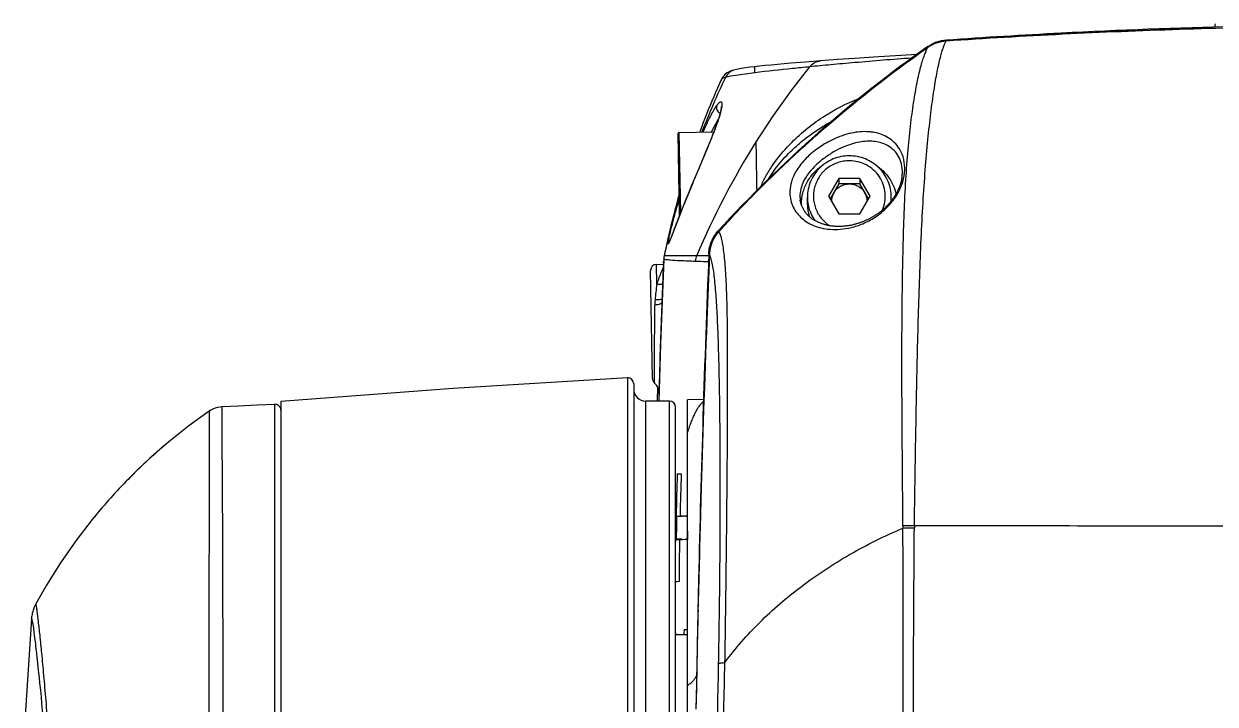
# Model space of a CAD drawing. Header units: millimetres. Extents: x 5828 to 6704, y 123 to 421.
# Drawn here: x 6335.08 to 6340.053, y 275.23 to 278.069 of the extents above; entities that cross this region are included whole.
import ezdxf

# ---------------------------------------------------------------- set-up
doc = ezdxf.new("R2010")
doc.units = ezdxf.units.MM
doc.layers.add('外形图', color=7, linetype='Continuous')

msp = doc.modelspace()

# ---------------------------------------------------------------- linework, layer by layer
at = {"layer": '外形图', "linetype": 'ByBlock'}
for p, q in [((6338.8559, 277.9729), (6338.854, 277.9716)), ((6338.854, 277.9716), (6338.8541, 277.9716)), ((6338.854, 277.9716), (6338.8541, 277.9716)), ((6338.9303, 277.9987), (6338.9304, 277.9986)), ((6338.4058, 277.9147), (6338.3426, 277.9098)), ((6338.4746, 277.9198), (6338.4058, 277.9147)), ((6338.5492, 277.925), (6338.4746, 277.9198)), ((6338.6263, 277.9302), (6338.5492, 277.925)), ((6338.7412, 277.9375), (6338.6263, 277.9302)), ((6338.807, 277.9414), (6338.7412, 277.9375)), ((6338.049, 277.8777), (6338.0492, 277.8777)), ((6338.0614, 277.8803), (6338.0491, 277.8777)), ((6338.2824, 277.9049), (6338.2262, 277.8999)), ((6338.3426, 277.9098), (6338.2824, 277.9049)), ((6337.9926, 277.8382), (6337.9925, 277.838)), ((6337.8163, 277.6163), (6337.9605, 277.6188)), ((6337.8221, 277.2824), (6337.8163, 277.6163)), ((6337.9758, 277.6603), (6337.973, 277.6525)), ((6337.8173, 277.2712), (6337.8114, 277.6112)), ((6337.9384, 277.5635), (6337.9259, 277.5331)), ((6337.95, 277.5921), (6337.9384, 277.5635)), ((6338.4827, 277.4239), (6338.4394, 277.35)), ((6338.4827, 277.4239), (6338.4827, 277.4013)), ((6338.5693, 277.4239), (6338.4827, 277.4239)), ((6338.5693, 277.4239), (6338.5693, 277.4013)), ((6338.6126, 277.35), (6338.5693, 277.4239)), ((6337.8706, 277.4012), (6337.8517, 277.3556)), ((6338.4827, 277.4013), (6338.446, 277.3388)), ((6338.5693, 277.4013), (6338.4827, 277.4013)), ((6338.606, 277.3388), (6338.5693, 277.4013)), ((6337.8107, 277.3396), (6337.8039, 277.3147)), ((6337.8158, 277.3576), (6337.8107, 277.3396)), ((6337.8398, 277.3263), (6337.8264, 277.2931)), ((6337.8517, 277.3556), (6337.8398, 277.3263)), ((6338.351, 277.3153), (6338.351, 277.3457)), ((6338.4394, 277.35), (6338.4827, 277.2762)), ((6338.5693, 277.2762), (6338.6126, 277.35)), ((6338.701, 277.3301), (6338.701, 277.3457)), ((6337.8264, 277.2931), (6337.7804, 277.1748)), ((6337.7916, 277.2681), (6337.7861, 277.2465)), ((6337.7975, 277.2909), (6337.7916, 277.2681)), ((6337.8039, 277.3147), (6337.7975, 277.2909)), ((6338.4827, 277.2762), (6338.5693, 277.2762)), ((6337.7811, 277.2264), (6337.7766, 277.2076)), ((6337.7861, 277.2465), (6337.7811, 277.2264)), ((6337.7674, 277.1681), (6337.7636, 277.151)), ((6337.7725, 277.1904), (6337.7674, 277.1681)), ((6337.7766, 277.2076), (6337.7725, 277.1904)), ((6337.7777, 277.168), (6337.7766, 277.1654)), ((6337.7789, 277.1712), (6337.7777, 277.168)), ((6337.7804, 277.1748), (6337.7789, 277.1712)), ((6337.7597, 277.1329), (6337.7527, 277.1)), ((6337.7636, 277.151), (6337.7597, 277.1329)), ((6337.7512, 277.0876), (6337.7373, 276.734)), ((6337.7508, 277.0783), (6337.7504, 277.0701)), ((6337.7504, 277.0701), (6337.7506, 277.0744)), ((6337.7506, 277.0744), (6337.7508, 277.0784)), ((6337.7511, 277.0866), (6337.7512, 277.0876)), ((6337.7512, 277.0889), (6337.7512, 277.0878)), ((6337.7512, 277.0876), (6337.7512, 277.0879)), ((6337.7512, 277.0878), (6337.7512, 277.0876)), ((6337.7042, 276.5887), (6337.6964, 277.0395)), ((6337.7205, 277.0649), (6337.7503, 277.066)), ((6337.7219, 276.9819), (6337.7205, 277.0649)), ((6337.7373, 276.734), (6337.731, 276.4943)), ((6337.7377, 276.7424), (6337.7342, 276.6139)), ((6337.5996, 276.5913), (6337.5996, 269.7204)), ((6337.626, 276.5663), (6337.626, 269.6549)), ((6337.7249, 276.5561), (6337.7238, 276.4943)), ((6336.1272, 276.481), (6336.1272, 264.5631)), ((6336.1535, 276.4926), (6336.1535, 261.0654)), ((6337.676, 270.2443), (6337.676, 276.4943)), ((6337.776, 276.4943), (6337.676, 276.4943)), ((6337.776, 270.2443), (6337.776, 276.4943)), ((6337.9175, 276.5016), (6337.851, 276.5004)), ((6337.851, 270.2382), (6337.851, 276.5004)), ((6337.801, 270.2693), (6337.801, 276.4693)), ((6335.6369, 276.2832), (6335.6341, 276.2808)), ((6335.6777, 276.3181), (6335.637, 276.2832)), ((6337.8077, 276.1909), (6337.8244, 276.1912)), ((6337.8077, 276.1909), (6337.8243, 276.1898)), ((6335.5095, 276.1618), (6335.5063, 276.1585)), ((6335.5064, 276.1585), (6335.5095, 276.1617)), ((6337.8009, 276.0158), (6337.803, 276.0158)), ((6337.801, 276.0139), (6337.8048, 276.0136)), ((6337.803, 276.0158), (6337.8191, 276.0147)), ((6337.8048, 276.0136), (6337.8286, 276.014)), ((6337.8191, 276.0147), (6337.8286, 276.014)), ((6337.8192, 276.0161), (6337.851, 276.0166)), ((6337.8192, 276.0161), (6337.8441, 276.0143)), ((6337.8286, 276.014), (6337.8286, 276.0154)), ((6337.8441, 276.0143), (6337.8509, 276.0144)), ((6337.801, 275.9177), (6337.8034, 275.918)), ((6337.801, 275.8986), (6337.8012, 275.9157)), ((6337.8012, 275.9157), (6337.801, 275.9157)), ((6337.8012, 275.9157), (6337.817, 275.9174)), ((6337.8269, 275.9184), (6337.8034, 275.918)), ((6337.817, 275.9174), (6337.8269, 275.9184)), ((6337.8171, 275.916), (6337.8422, 275.9187)), ((6337.8502, 275.9166), (6337.8171, 275.916)), ((6337.8268, 275.9171), (6337.8269, 275.9184)), ((6337.8502, 275.9188), (6337.8422, 275.9187)), ((6337.801, 275.7408), (6337.8151, 275.7423)), ((6337.8152, 275.741), (6337.801, 275.7407)), ((6337.8151, 275.7423), (6337.8152, 275.7423)), ((6337.8971, 275.7509), (6337.8939, 275.6131)), ((6335.1124, 275.5864), (6335.0804, 275.0924)), ((6337.801, 275.5277), (6337.801, 275.5193)), ((6337.8368, 275.5413), (6337.851, 275.5416)), ((6337.8368, 275.5413), (6337.851, 275.5403)), ((6337.851, 275.5193), (6337.801, 275.5193)), ((6337.8888, 275.3693), (6337.8858, 275.208))]:
    msp.add_line(p, q, dxfattribs=at)
for points in [[(6340.0657, 278.0518), (6339.9846, 278.0496), (6339.9036, 278.0471), (6339.8225, 278.0443), (6339.7414, 278.0413), (6339.6603, 278.0381), (6339.5792, 278.0346), (6339.498, 278.031), (6339.4168, 278.027), (6339.3356, 278.0229), (6339.2544, 278.0185), (6339.1733, 278.0139), (6339.0922, 278.0091), (6339.0112, 278.004), (6338.9303, 277.9987)], [(6338.854, 277.9716), (6338.8273, 277.9528), (6338.8008, 277.9337), (6338.7743, 277.9146), (6338.748, 277.8952), (6338.7218, 277.8757), (6338.6957, 277.8561), (6338.6698, 277.8363), (6338.6439, 277.8163), (6338.6183, 277.7962), (6338.5927, 277.7759), (6338.5673, 277.7555), (6338.542, 277.7349), (6338.5169, 277.7142), (6338.4918, 277.6934), (6338.467, 277.6724), (6338.4422, 277.6512), (6338.4177, 277.6299), (6338.3932, 277.6085), (6338.3689, 277.587), (6338.3448, 277.5653), (6338.3208, 277.5434), (6338.297, 277.5215), (6338.2733, 277.4994), (6338.2498, 277.4772), (6338.2264, 277.4548), (6338.2032, 277.4324), (6338.1802, 277.4098), (6338.1573, 277.3871), (6338.1346, 277.3643), (6338.1121, 277.3414), (6338.0897, 277.3183), (6338.0675, 277.2952), (6338.0455, 277.272), (6338.0237, 277.2486), (6338.002, 277.2252), (6337.9806, 277.2017)], [(6338.9303, 277.9987), (6338.9281, 277.9985), (6338.9259, 277.9983), (6338.9237, 277.9981), (6338.9214, 277.9978), (6338.9192, 277.9975), (6338.9169, 277.9972), (6338.9147, 277.9968), (6338.9125, 277.9964), (6338.9103, 277.996), (6338.9081, 277.9955), (6338.9059, 277.995), (6338.9037, 277.9944), (6338.9015, 277.9939), (6338.8993, 277.9933), (6338.8971, 277.9926), (6338.8949, 277.9919), (6338.8928, 277.9912), (6338.8906, 277.9905), (6338.8885, 277.9897), (6338.8863, 277.9889), (6338.8842, 277.9881), (6338.8821, 277.9872), (6338.88, 277.9863), (6338.8779, 277.9853), (6338.8758, 277.9844), (6338.8738, 277.9834), (6338.8717, 277.9823), (6338.8697, 277.9813), (6338.8677, 277.9802), (6338.8657, 277.979), (6338.8637, 277.9779), (6338.8617, 277.9767), (6338.8597, 277.9754), (6338.8578, 277.9742), (6338.8559, 277.9729)], [(6338.049, 277.8777), (6338.0433, 277.8763), (6338.0378, 277.8747), (6338.0323, 277.8729), (6338.0268, 277.8707), (6338.021, 277.8679), (6338.0148, 277.8641), (6338.0083, 277.8591), (6338.002, 277.8526), (6337.9964, 277.845), (6337.9926, 277.838)], [(6338.1315, 277.8903), (6338.1107, 277.8878), (6338.0921, 277.8853), (6338.0757, 277.8828), (6338.0614, 277.8803)], [(6338.2262, 277.8999), (6338.1998, 277.8974), (6338.1747, 277.8949), (6338.1508, 277.8924), (6338.1315, 277.8903)], [(6337.9925, 277.838), (6337.9845, 277.8202), (6337.9762, 277.8014), (6337.968, 277.7828), (6337.9601, 277.7643), (6337.9523, 277.7461), (6337.9448, 277.7279), (6337.9374, 277.71), (6337.9303, 277.6923), (6337.9233, 277.6747), (6337.9165, 277.6573), (6337.9099, 277.6401), (6337.9034, 277.6231), (6337.9014, 277.6177)], [(6337.9912, 277.7238), (6337.9912, 277.7235), (6337.9912, 277.723), (6337.9912, 277.7221), (6337.9912, 277.7209), (6337.9911, 277.7194), (6337.9909, 277.7175), (6337.9906, 277.7154), (6337.9902, 277.7128), (6337.9897, 277.7099), (6337.9891, 277.7065), (6337.9883, 277.7027), (6337.9873, 277.6984), (6337.986, 277.6935), (6337.9846, 277.6881), (6337.9828, 277.6821), (6337.9808, 277.6754), (6337.9785, 277.6682), (6337.9758, 277.6603)], [(6337.973, 277.6525), (6337.9693, 277.6423), (6337.965, 277.6307), (6337.9603, 277.6185), (6337.9553, 277.6056), (6337.95, 277.5921)], [(6337.9259, 277.5331), (6337.8987, 277.4683), (6337.8706, 277.4012)], [(6338.7454, 277.4277), (6338.7453, 277.4273), (6338.745, 277.4253), (6338.7447, 277.4233), (6338.7443, 277.4213), (6338.7439, 277.4193), (6338.7435, 277.4173), (6338.743, 277.4153), (6338.7426, 277.4134), (6338.7421, 277.4114), (6338.7416, 277.4095), (6338.7411, 277.4075), (6338.7405, 277.4056), (6338.74, 277.4037), (6338.7394, 277.4017), (6338.7388, 277.3998), (6338.7382, 277.3979), (6338.7375, 277.396), (6338.7369, 277.3942), (6338.7362, 277.3923), (6338.7355, 277.3904), (6338.7348, 277.3886), (6338.7341, 277.3868), (6338.7334, 277.3849), (6338.7326, 277.3831), (6338.7318, 277.3813), (6338.731, 277.3794), (6338.7302, 277.3776), (6338.7294, 277.3758), (6338.7285, 277.374), (6338.7276, 277.3722), (6338.7267, 277.3704), (6338.7258, 277.3686), (6338.7249, 277.3668), (6338.724, 277.3651), (6338.723, 277.3633), (6338.7221, 277.3616), (6338.7211, 277.3598), (6338.7201, 277.3581), (6338.7191, 277.3564), (6338.718, 277.3547), (6338.717, 277.3529), (6338.7159, 277.3512), (6338.7148, 277.3495), (6338.7137, 277.3478), (6338.7126, 277.3461), (6338.7114, 277.3444), (6338.7103, 277.3427), (6338.7091, 277.341), (6338.7079, 277.3393), (6338.7067, 277.3376), (6338.7055, 277.3359), (6338.7042, 277.3343), (6338.703, 277.3326), (6338.7017, 277.331), (6338.7004, 277.3293), (6338.6991, 277.3277), (6338.6977, 277.3261), (6338.6964, 277.3244), (6338.695, 277.3228), (6338.6936, 277.3211), (6338.6922, 277.3195), (6338.6907, 277.3179), (6338.6892, 277.3162), (6338.6878, 277.3146), (6338.6863, 277.313), (6338.6847, 277.3114), (6338.6832, 277.3098), (6338.6816, 277.3082), (6338.6801, 277.3067), (6338.6785, 277.3051), (6338.6769, 277.3035), (6338.6752, 277.3019), (6338.6735, 277.3004), (6338.6718, 277.2988), (6338.6701, 277.2972), (6338.6684, 277.2957), (6338.6666, 277.2941), (6338.6648, 277.2926), (6338.663, 277.291), (6338.6611, 277.2895), (6338.6593, 277.288), (6338.6574, 277.2864), (6338.6555, 277.2849), (6338.6536, 277.2834), (6338.6516, 277.2819), (6338.6496, 277.2805), (6338.6476, 277.279), (6338.6456, 277.2775), (6338.6435, 277.276), (6338.6414, 277.2746), (6338.6393, 277.2731), (6338.6371, 277.2717), (6338.635, 277.2703), (6338.6328, 277.2688), (6338.6305, 277.2674), (6338.6283, 277.266), (6338.626, 277.2646), (6338.6237, 277.2633), (6338.6213, 277.2619), (6338.6189, 277.2606), (6338.6165, 277.2592), (6338.6141, 277.2579), (6338.6117, 277.2566), (6338.6092, 277.2553), (6338.6067, 277.254), (6338.6041, 277.2528), (6338.6016, 277.2515), (6338.599, 277.2503), (6338.5963, 277.2491), (6338.5937, 277.2479), (6338.591, 277.2467), (6338.5882, 277.2455), (6338.5854, 277.2444), (6338.5827, 277.2433), (6338.5799, 277.2422), (6338.577, 277.2411), (6338.5742, 277.24), (6338.5713, 277.239), (6338.5684, 277.238), (6338.5654, 277.237), (6338.5624, 277.2361), (6338.5594, 277.2352), (6338.5564, 277.2343), (6338.5533, 277.2334), (6338.5502, 277.2326), (6338.5471, 277.2318), (6338.5439, 277.231), (6338.5408, 277.2302), (6338.5376, 277.2295), (6338.5344, 277.2289), (6338.5312, 277.2282), (6338.5279, 277.2276), (6338.5247, 277.2271), (6338.5214, 277.2265), (6338.518, 277.226), (6338.5147, 277.2256), (6338.5113, 277.2252), (6338.5079, 277.2248), (6338.5045, 277.2245), (6338.5011, 277.2242), (6338.4977, 277.2239), (6338.4943, 277.2238), (6338.4908, 277.2236), (6338.4874, 277.2235), (6338.484, 277.2234), (6338.4805, 277.2234), (6338.477, 277.2235), (6338.4735, 277.2236), (6338.47, 277.2237), (6338.4665, 277.2239), (6338.463, 277.2242), (6338.4595, 277.2245), (6338.456, 277.2248), (6338.4526, 277.2252), (6338.4491, 277.2257), (6338.4457, 277.2262), (6338.4422, 277.2268), (6338.4388, 277.2274), (6338.4354, 277.2281), (6338.4319, 277.2289), (6338.4285, 277.2297), (6338.4251, 277.2305), (6338.4218, 277.2315), (6338.4184, 277.2324), (6338.4151, 277.2335), (6338.4119, 277.2346), (6338.4086, 277.2357), (6338.4054, 277.2369), (6338.4022, 277.2382), (6338.3991, 277.2395), (6338.396, 277.2409), (6338.3929, 277.2424), (6338.3898, 277.2439), (6338.3868, 277.2454), (6338.3839, 277.2471), (6338.381, 277.2487), (6338.3782, 277.2505), (6338.3754, 277.2523), (6338.3726, 277.2541), (6338.3699, 277.256), (6338.3673, 277.2579), (6338.3647, 277.2599), (6338.3622, 277.262), (6338.3598, 277.2641), (6338.3574, 277.2663), (6338.355, 277.2685), (6338.3528, 277.2707), (6338.3506, 277.273), (6338.3485, 277.2753), (6338.3464, 277.2777), (6338.3444, 277.2801), (6338.3425, 277.2826), (6338.3407, 277.2851), (6338.3389, 277.2876), (6338.3372, 277.2902), (6338.3356, 277.2928), (6338.3341, 277.2954), (6338.3326, 277.298), (6338.3313, 277.3007)], [(6338.3313, 277.3007), (6338.33, 277.3034), (6338.3288, 277.3061), (6338.3276, 277.3088), (6338.3266, 277.3116), (6338.3256, 277.3143), (6338.3247, 277.3171), (6338.3239, 277.3199), (6338.3231, 277.3227), (6338.3225, 277.3254), (6338.3219, 277.3282), (6338.3214, 277.331), (6338.3211, 277.333)], [(6337.9806, 277.2017), (6337.9792, 277.2001), (6337.9777, 277.1984), (6337.9763, 277.1967), (6337.9749, 277.195), (6337.9735, 277.1932), (6337.9721, 277.1914), (6337.9708, 277.1896), (6337.9695, 277.1878), (6337.9682, 277.186), (6337.9669, 277.1841), (6337.9657, 277.1822), (6337.9645, 277.1803), (6337.9633, 277.1784), (6337.9622, 277.1764), (6337.9611, 277.1745), (6337.96, 277.1725), (6337.9589, 277.1705), (6337.9579, 277.1685), (6337.9569, 277.1664), (6337.9559, 277.1644), (6337.955, 277.1623), (6337.9541, 277.1602), (6337.9532, 277.1581), (6337.9524, 277.1559), (6337.9515, 277.1538), (6337.9507, 277.1516), (6337.95, 277.1495), (6337.9493, 277.1473), (6337.9486, 277.1451), (6337.9479, 277.1429), (6337.9473, 277.1406), (6337.9467, 277.1384), (6337.9461, 277.1361), (6337.9456, 277.1339), (6337.9451, 277.1316), (6337.9446, 277.1293), (6337.9442, 277.127), (6337.9438, 277.1246), (6337.9435, 277.1223), (6337.9431, 277.12), (6337.9428, 277.1176), (6337.9426, 277.1152), (6337.9424, 277.1129), (6337.9422, 277.1105), (6337.942, 277.1081), (6337.9419, 277.1058)], [(6337.7766, 277.1654), (6337.7757, 277.1632), (6337.7753, 277.1622), (6337.7749, 277.1614), (6337.7746, 277.1606), (6337.7743, 277.16), (6337.7741, 277.1594), (6337.7738, 277.1589), (6337.7737, 277.1586), (6337.7735, 277.1583), (6337.7734, 277.1581), (6337.7734, 277.1581)], [(6337.7527, 277.0999), (6337.7525, 277.0989), (6337.7522, 277.0974), (6337.752, 277.0961), (6337.7518, 277.095), (6337.7517, 277.094), (6337.7516, 277.0933), (6337.7516, 277.0927), (6337.7515, 277.0921), (6337.7514, 277.0916), (6337.7514, 277.0911), (6337.7514, 277.0906), (6337.7513, 277.09), (6337.7513, 277.0894), (6337.7512, 277.0889)], [(6337.9419, 277.1058), (6337.9363, 276.9696), (6337.931, 276.8335), (6337.9259, 276.6974), (6337.9211, 276.5614), (6337.9165, 276.4256), (6337.9121, 276.2899), (6337.908, 276.1543), (6337.9041, 276.0188), (6337.9005, 275.8835), (6337.8971, 275.7509)], [(6337.5996, 276.5913), (6336.8719, 276.5466), (6336.1535, 276.4926)], [(6335.9067, 276.4704), (6335.8993, 276.4698), (6335.8892, 276.4681), (6335.8793, 276.4653), (6335.8697, 276.4615), (6335.8606, 276.4568), (6335.8546, 276.453)], [(6336.1272, 276.481), (6336.0537, 276.4774), (6335.977, 276.4737), (6335.9067, 276.4704)], [(6336.1535, 276.4561), (6336.1532, 276.4597), (6336.1525, 276.4632), (6336.1512, 276.4665), (6336.1495, 276.4697), (6336.1473, 276.4726), (6336.1447, 276.4751), (6336.1418, 276.4772), (6336.1386, 276.4789), (6336.1352, 276.4801), (6336.1317, 276.4809), (6336.1281, 276.4811), (6336.1272, 276.481)], [(6335.8546, 276.4529), (6335.7685, 276.3907), (6335.686, 276.325)], [(6335.686, 276.325), (6335.6759, 276.3167), (6335.6543, 276.2983)], [(6335.6543, 276.2983), (6335.6309, 276.2779), (6335.6065, 276.2559), (6335.5817, 276.2329), (6335.5568, 276.209), (6335.5319, 276.1845), (6335.5095, 276.1618)], [(6335.3652, 275.9997), (6335.2974, 275.9117), (6335.2336, 275.8201), (6335.1748, 275.7262), (6335.1304, 275.6481)], [(6335.1304, 275.6482), (6335.1289, 275.6456), (6335.125, 275.6373), (6335.1218, 275.6296), (6335.1193, 275.6224), (6335.1173, 275.6157), (6335.1158, 275.6095), (6335.1146, 275.6038), (6335.1138, 275.5986), (6335.1131, 275.594), (6335.1127, 275.5898), (6335.1124, 275.5864)], [(6337.8939, 275.6131), (6337.891, 275.4781), (6337.8888, 275.3693)]]:
    msp.add_lwpolyline(points, dxfattribs=at)
for centre, radius, start, end in [((6340.101, 278.0558), 0.05, 164.2937, 178.1509), ((6341.9619, 273.5589), 5.4, 125.134, 137.5243), ((6338.0622, 277.8201), 0.0591, 103.0334, 154.7435), ((6340.8331, 275.8848), 3.1835, 140.9652, 147.8757), ((6341.1712, 276.3423), 3.5014, 154.5797, 158.6327), ((6337.8164, 277.6113), 0.005, 91, 181), ((6336.8061, 278.0753), 1.2415, 340.0823, 340.2063), ((6340.9872, 275.7904), 3.3642, 147.9107, 157.0461), ((6338.5782, 277.4658), 0.179, 358.1821, 1.3002), ((6341.1713, 276.3425), 3.5015, 163.4014, 167.4943), ((6338.52, 277.3153), 0.194, 179.888, 180.6397), ((6338.5215, 277.3458), 0.1705, 180.0345, 214.8279), ((6338.5209, 277.3153), 0.1699, 180.0043, 197.1735), ((6338.524, 277.3274), 0.073, 149.5856, 177.8523), ((6338.528, 277.3274), 0.073, 2.1477, 30.4144), ((6338.5312, 277.3457), 0.1698, 354.3839, 359.9981), ((6337.8223, 277.2713), 0.005, 181, 189.6345), ((6337.6303, 277.2199), 0.1562, 336.3538, 336.6082), ((6365.9475, 275.8078), 28.2253, 177.40082, 178.60634), ((6337.8263, 277.0844), 0.0751, 167.5047, 177.3914), ((6337.756, 277.0994), 0.00335, 157.5248, 169.2915), ((6415.9465, 273.8531), 78.0723, 177.611816, 178.700774), ((6416.931, 273.9443), 79.055, 177.705442, 178.690522), ((6337.7214, 277.04), 0.025, 92, 181), ((6343.4699, 276.3351), 5.7843, 173.57905, 174.21993), ((6337.9508, 276.8941), 0.2369, 174.3118, 179.7939), ((6337.601, 276.5663), 0.025, 0, 93.1691), ((6337.7292, 276.5892), 0.025, 181, 230.4178), ((6337.6814, 276.5314), 0.05, 358.5337, 50.4178), ((6337.676, 276.5443), 0.05, 180, 270), ((6337.776, 276.4693), 0.025, 0, 90), ((6337.0191, 274.7134), 2.0916, 131.464, 131.9983), ((6337.1992, 274.5188), 2.3568, 133.746, 134.121), ((6337.1675, 274.5519), 2.3109, 133.2621, 133.7465), ((6337.1312, 274.5905), 2.258, 132.8571, 133.2618), ((6337.095, 274.6295), 2.2047, 132.3833, 132.8576), ((6337.0572, 274.671), 2.1487, 131.9975, 132.3828), ((6337.2702, 274.4466), 2.4581, 134.961, 135.7499), ((6337.254, 274.4628), 2.4352, 134.6003, 134.9609), ((6337.2289, 274.4883), 2.3993, 134.1213, 134.6008), ((6352.4684, 275.7111), 14.6686, 178.12573, 178.80995), ((6351.6126, 275.6927), 13.7972, 177.92928, 178.65682), ((6337.1868, 274.5222), 2.3454, 135.762, 140.9533), ((6355.1423, 275.7179), 17.34, 179.02294, 179.33897), ((6338.7846, 274.449), 1.5255, 89.52, 91.3137), ((6340.218, 275.9884), 1.4684, 180.5571, 180.9249), ((6339.965, 275.9572), 1.1677, 179.1509, 179.595), ((6351.1695, 275.6286), 13.3224, 178.6132, 178.76145), ((6353.5816, 275.6534), 15.7666, 179.04577, 179.68198), ((6416.9278, 273.9443), 79.0518, 178.690527, 178.967129), ((6414.8161, 273.8826), 76.9414, 178.703677, 178.81732), ((6344.5136, 274.8093), 6.7168, 173.74378, 173.93235), ((6414.7017, 273.885), 76.827, 178.817375, 178.997284)]:
    msp.add_arc(centre, radius, start, end, dxfattribs=at)
for points, knots in [([(6338.9304, 277.9986), (6339.0924, 278.0094), (6339.4166, 278.0283), (6339.9033, 278.0483), (6340.3904, 278.0599), (6340.7151, 278.0621), (6340.8775, 278.0618)], [0, 0, 0, 0, 0.249993, 0.499992, 0.749995, 1, 1, 1, 1]), ([(6338.9312, 278.0025), (6339.0907, 278.0136), (6339.4926, 278.0379), (6340.1409, 278.0631), (6340.6298, 278.0693), (6340.876, 278.0693)], [0, 0, 0, 0, 0.246424, 0.620565, 1, 1, 1, 1]), ([(6337.9812, 277.2019), (6338.0463, 277.2738), (6338.1808, 277.414), (6338.4652, 277.679), (6338.6949, 277.8598), (6338.854, 277.9716)], [0, 0, 0, 0, 0.249665, 0.499599, 1, 1, 1, 1]), ([(6338.7496, 275.9742), (6338.7491, 276.0331), (6338.7483, 276.1504), (6338.7469, 276.3254), (6338.7457, 276.4982), (6338.7453, 276.6681), (6338.7459, 276.834), (6338.7475, 276.9948), (6338.7505, 277.149), (6338.7553, 277.2951), (6338.7622, 277.4309), (6338.7716, 277.5547), (6338.7833, 277.6643), (6338.7948, 277.746), (6338.8047, 277.8031), (6338.812, 277.8397), (6338.8194, 277.872), (6338.8267, 277.9001), (6338.834, 277.9239), (6338.8411, 277.9435), (6338.8476, 277.9591), (6338.852, 277.9679), (6338.8541, 277.9716)], [0, 0, 0, 0, 0.087983, 0.175254, 0.261467, 0.34622, 0.429041, 0.509356, 0.586463, 0.659529, 0.727611, 0.789715, 0.844881, 0.892313, 0.912961, 0.931528, 0.948014, 0.962443, 0.974842, 0.985233, 0.993621, 1, 1, 1, 1]), ([(6338.7974, 275.9745), (6338.7983, 276.0343), (6338.8002, 276.1535), (6338.8031, 276.3314), (6338.8062, 276.5072), (6338.8098, 276.6801), (6338.8141, 276.849), (6338.8193, 277.0128), (6338.8255, 277.1698), (6338.833, 277.3184), (6338.8423, 277.4564), (6338.8531, 277.5818), (6338.8652, 277.6924), (6338.8764, 277.7746), (6338.8856, 277.8318), (6338.8922, 277.8682), (6338.8988, 277.9002), (6338.9054, 277.9279), (6338.9119, 277.9515), (6338.9183, 277.9708), (6338.9243, 277.9861), (6338.9284, 277.9949), (6338.9304, 277.9986)], [0, 0, 0, 0, 0.088249, 0.175839, 0.262426, 0.3476, 0.430871, 0.511647, 0.589206, 0.662676, 0.731054, 0.793259, 0.848252, 0.895209, 0.91552, 0.9337, 0.949769, 0.963769, 0.975751, 0.985761, 0.993837, 1, 1, 1, 1]), ([(6338.8541, 277.9716), (6338.8653, 277.9794), (6338.8898, 277.9921), (6338.9168, 277.9977), (6338.9304, 277.9986)], [0, 0, 0, 0, 0.499735, 1, 1, 1, 1]), ([(6338.8543, 277.9751), (6338.8599, 277.9791), (6338.8717, 277.9863), (6338.897, 277.9973), (6338.9175, 278.0016), (6338.9312, 278.0025)], [0, 0, 0, 0, 0.249752, 0.499931, 1, 1, 1, 1]), ([(6338.7861, 277.9263), (6338.707, 277.9205), (6338.5946, 277.9113), (6338.4527, 277.8988), (6338.3898, 277.8931), (6338.3603, 277.8897)], [0, 0, 0, 0, 0.556804, 0.791492, 1, 1, 1, 1]), ([(6338.3603, 277.8897), (6338.366, 277.8968), (6338.3797, 277.9087), (6338.3972, 277.9141), (6338.4058, 277.9147)], [0, 0, 0, 0, 0.512066, 1, 1, 1, 1]), ([(6338.132, 277.8651), (6338.1051, 277.8618), (6338.0638, 277.8563), (6338.0227, 277.8491), (6338.0088, 277.8453)], [0, 0, 0, 0, 0.652765, 1, 1, 1, 1]), ([(6338.132, 277.8651), (6338.1317, 277.8695), (6338.1316, 277.8754), (6338.1317, 277.8823), (6338.1318, 277.8854), (6338.1316, 277.8877), (6338.1318, 277.8889), (6338.1311, 277.8902), (6338.1315, 277.8903)], [0, 0, 0, 0, 0.52985, 0.699075, 0.820475, 0.904385, 0.958999, 1, 1, 1, 1]), ([(6338.3603, 277.8897), (6338.3365, 277.8874), (6338.2604, 277.8799), (6338.1843, 277.8715), (6338.132, 277.8651)], [0, 0, 0, 0, 0.312172, 1, 1, 1, 1]), ([(6338.0088, 277.8453), (6338.0048, 277.8443), (6337.9992, 277.8429), (6337.9934, 277.8398), (6337.9926, 277.8382)], [0, 0, 0, 0, 0.691713, 1, 1, 1, 1]), ([(6337.9157, 277.618), (6337.9253, 277.64), (6337.9428, 277.6773), (6337.9628, 277.7136), (6337.9727, 277.7279)], [0, 0, 0, 0, 0.579448, 1, 1, 1, 1]), ([(6337.9727, 277.7279), (6337.9703, 277.7224), (6337.971, 277.7084), (6337.9809, 277.699), (6337.9867, 277.6964)], [0, 0, 0, 0, 0.483929, 1, 1, 1, 1]), ([(6337.9727, 277.7279), (6337.9754, 277.732), (6337.9793, 277.7373), (6337.985, 277.7424), (6337.988, 277.7442), (6337.9908, 277.7442), (6337.9927, 277.7422), (6337.9936, 277.7391), (6337.9942, 277.7325), (6337.9931, 277.7211), (6337.9896, 277.7037), (6337.9833, 277.681), (6337.9776, 277.6642), (6337.9743, 277.6549)], [0, 0, 0, 0, 0.126052, 0.166218, 0.19385, 0.213306, 0.232807, 0.259389, 0.295653, 0.399951, 0.549438, 0.748013, 1, 1, 1, 1]), ([(6338.2778, 277.5661), (6338.3191, 277.609), (6338.4094, 277.6836), (6338.5134, 277.7371), (6338.566, 277.7577)], [0, 0, 0, 0, 0.51283, 1, 1, 1, 1]), ([(6337.9506, 277.6187), (6337.953, 277.6235), (6337.962, 277.6408), (6337.9716, 277.658), (6337.9791, 277.67)], [0, 0, 0, 0, 0.27508, 1, 1, 1, 1]), ([(6337.9734, 277.6524), (6337.9619, 277.6208), (6337.9351, 277.554), (6337.9071, 277.4878), (6337.8923, 277.4526)], [0, 0, 0, 0, 0.46816, 1, 1, 1, 1]), ([(6338.7571, 277.4698), (6338.7568, 277.4846), (6338.7527, 277.512), (6338.7367, 277.5477), (6338.7149, 277.5748), (6338.689, 277.5948), (6338.6604, 277.6085), (6338.6348, 277.6153), (6338.6136, 277.6183), (6338.5911, 277.6197), (6338.5615, 277.6183), (6338.524, 277.6115), (6338.4835, 277.5987), (6338.4384, 277.5782), (6338.3985, 277.5533), (6338.3649, 277.5267), (6338.3401, 277.5029), (6338.3191, 277.4782), (6338.2991, 277.4481), (6338.2834, 277.4132), (6338.2784, 277.3849), (6338.2779, 277.372)], [0, 0, 0, 0, 0.064992, 0.120509, 0.170344, 0.217239, 0.263158, 0.309569, 0.333358, 0.357711, 0.408669, 0.463822, 0.52508, 0.59569, 0.68153, 0.731899, 0.784288, 0.83279, 0.874765, 0.943301, 1, 1, 1, 1]), ([(6338.2946, 277.5496), (6338.3066, 277.5607), (6338.355, 277.6029), (6338.4088, 277.6388), (6338.4508, 277.6618)], [0, 0, 0, 0, 0.254185, 1, 1, 1, 1]), ([(6338.1406, 277.3744), (6338.14, 277.4086), (6338.1392, 277.4594), (6338.1378, 277.5271), (6338.1376, 277.5607), (6338.137, 277.5775)], [0, 0, 0, 0, 0.505044, 0.750887, 1, 1, 1, 1]), ([(6338.1571, 277.3909), (6338.1627, 277.4055), (6338.1774, 277.4356), (6338.2156, 277.4959), (6338.2515, 277.5388), (6338.2778, 277.5661)], [0, 0, 0, 0, 0.219174, 0.468161, 1, 1, 1, 1]), ([(6338.7472, 277.4555), (6338.7469, 277.4684), (6338.7432, 277.4923), (6338.7287, 277.5229), (6338.7091, 277.5456), (6338.6862, 277.5617), (6338.6611, 277.5724), (6338.6341, 277.5783), (6338.6054, 277.5799), (6338.575, 277.5773), (6338.5426, 277.5703), (6338.5075, 277.5585), (6338.4684, 277.5401), (6338.4331, 277.5182), (6338.4026, 277.4945), (6338.379, 277.4727), (6338.3587, 277.4498), (6338.3397, 277.4227), (6338.3251, 277.3919), (6338.3204, 277.3672), (6338.3199, 277.3561)], [0, 0, 0, 0, 0.064765, 0.11904, 0.167408, 0.212948, 0.257731, 0.303223, 0.350582, 0.400893, 0.455418, 0.515978, 0.585762, 0.671247, 0.722967, 0.779031, 0.831467, 0.875574, 0.944691, 1, 1, 1, 1]), ([(6338.1905, 277.4237), (6338.2037, 277.4465), (6338.2362, 277.4908), (6338.274, 277.5304), (6338.2946, 277.5496)], [0, 0, 0, 0, 0.483768, 1, 1, 1, 1]), ([(6338.526, 277.5184), (6338.5146, 277.5184), (6338.4917, 277.5162), (6338.4587, 277.5063), (6338.4282, 277.4903), (6338.4015, 277.4687), (6338.3796, 277.4424), (6338.3633, 277.4123), (6338.3533, 277.3797), (6338.351, 277.357), (6338.351, 277.3457)], [0, 0, 0, 0, 0.125688, 0.25127, 0.37666, 0.501796, 0.626659, 0.75127, 0.875687, 1, 1, 1, 1]), ([(6338.701, 277.3457), (6338.701, 277.357), (6338.6987, 277.3797), (6338.6887, 277.4123), (6338.6724, 277.4424), (6338.6505, 277.4687), (6338.6238, 277.4903), (6338.5933, 277.5063), (6338.5603, 277.5162), (6338.5374, 277.5184), (6338.526, 277.5184)], [0, 0, 0, 0, 0.124313, 0.24873, 0.373341, 0.498204, 0.62334, 0.74873, 0.874312, 1, 1, 1, 1]), ([(6338.326, 277.3157), (6338.326, 277.3317), (6338.3301, 277.3639), (6338.3479, 277.4091), (6338.3762, 277.4488), (6338.401, 277.4699), (6338.4145, 277.4788)], [0, 0, 0, 0, 0.249049, 0.498541, 0.748808, 1, 1, 1, 1]), ([(6338.526, 277.4978), (6338.518, 277.4978), (6338.502, 277.4965), (6338.4786, 277.4909), (6338.4564, 277.4816), (6338.436, 277.469), (6338.4179, 277.4534), (6338.4026, 277.4351), (6338.3904, 277.4146), (6338.3817, 277.3925), (6338.3766, 277.3693), (6338.3754, 277.3456), (6338.3781, 277.322), (6338.3845, 277.2992), (6338.3945, 277.2776), (6338.4079, 277.2579), (6338.4244, 277.2405), (6338.437, 277.2309), (6338.4437, 277.2265)], [0, 0, 0, 0, 0.063058, 0.126069, 0.188988, 0.251784, 0.314433, 0.376929, 0.439282, 0.501515, 0.563663, 0.625772, 0.687889, 0.750064, 0.812338, 0.874742, 0.937295, 1, 1, 1, 1]), ([(6338.6638, 277.2917), (6338.6687, 277.3029), (6338.6756, 277.3265), (6338.6769, 277.3632), (6338.6691, 277.3992), (6338.6525, 277.4322), (6338.6283, 277.4602), (6338.5978, 277.4814), (6338.563, 277.4947), (6338.5383, 277.4978), (6338.526, 277.4978)], [0, 0, 0, 0, 0.124367, 0.248588, 0.372891, 0.497487, 0.622516, 0.74801, 0.873895, 1, 1, 1, 1]), ([(6338.6375, 277.4788), (6338.6478, 277.472), (6338.6673, 277.4563), (6338.6916, 277.4278), (6338.7101, 277.3953), (6338.7181, 277.3716), (6338.7209, 277.3595)], [0, 0, 0, 0, 0.250009, 0.500012, 0.750008, 1, 1, 1, 1]), ([(6337.8923, 277.4526), (6337.8856, 277.4367), (6337.8603, 277.3764), (6337.8354, 277.3158), (6337.8177, 277.2711)], [0, 0, 0, 0, 0.264414, 1, 1, 1, 1]), ([(6338.2779, 277.372), (6338.2774, 277.3614), (6338.2787, 277.3404), (6338.2875, 277.3107), (6338.3022, 277.2842), (6338.3222, 277.2612), (6338.3469, 277.2421), (6338.3761, 277.227), (6338.4096, 277.2163), (6338.4474, 277.2107), (6338.4892, 277.211), (6338.5352, 277.2183), (6338.5847, 277.2345), (6338.6264, 277.2566), (6338.6594, 277.2805), (6338.6916, 277.3094), (6338.7189, 277.3436), (6338.7387, 277.381), (6338.7519, 277.4161), (6338.7566, 277.443), (6338.7571, 277.4601)], [0, 0, 0, 0, 0.046017, 0.08959, 0.132293, 0.175306, 0.219648, 0.266275, 0.316142, 0.370249, 0.4297, 0.495746, 0.569756, 0.652852, 0.697822, 0.744537, 0.838994, 0.884147, 0.926302, 1, 1, 1, 1]), ([(6338.7454, 277.4277), (6338.7458, 277.4301), (6338.747, 277.4393), (6338.7474, 277.4486), (6338.7472, 277.4555)], [0, 0, 0, 0, 0.263905, 1, 1, 1, 1]), ([(6338.4611, 277.3644), (6338.4643, 277.37), (6338.4724, 277.3803), (6338.4881, 277.3922), (6338.5064, 277.3996), (6338.5195, 277.4013), (6338.526, 277.4013)], [0, 0, 0, 0, 0.248711, 0.498409, 0.748959, 1, 1, 1, 1]), ([(6338.526, 277.4013), (6338.5325, 277.4013), (6338.5456, 277.3996), (6338.5639, 277.3922), (6338.5796, 277.3803), (6338.5877, 277.37), (6338.591, 277.3644)], [0, 0, 0, 0, 0.251041, 0.501591, 0.751289, 1, 1, 1, 1]), ([(6337.7734, 277.1573), (6337.7728, 277.1558), (6337.7719, 277.1538), (6337.7707, 277.1517), (6337.7702, 277.1509), (6337.7695, 277.1505), (6337.7692, 277.1513), (6337.7693, 277.1522), (6337.7694, 277.1539), (6337.7696, 277.156), (6337.7703, 277.1601), (6337.7715, 277.1665), (6337.7735, 277.1759), (6337.7772, 277.1926), (6337.7834, 277.2181), (6337.7924, 277.2535), (6337.8034, 277.2944), (6337.8117, 277.3233), (6337.8161, 277.3385)], [0, 0, 0, 0, 0.024061, 0.031702, 0.036466, 0.03871, 0.041117, 0.046147, 0.054099, 0.064998, 0.07883, 0.115186, 0.162924, 0.22159, 0.36919, 0.552538, 0.765144, 1, 1, 1, 1]), ([(6338.3199, 277.3561), (6338.3198, 277.3541), (6338.3196, 277.3464), (6338.3202, 277.3386), (6338.3211, 277.333)], [0, 0, 0, 0, 0.25757, 1, 1, 1, 1]), ([(6337.8177, 277.2711), (6337.8084, 277.2473), (6337.7936, 277.2096), (6337.7796, 277.1716), (6337.7737, 277.1579)], [0, 0, 0, 0, 0.630766, 1, 1, 1, 1]), ([(6337.9394, 277.1094), (6337.9401, 277.1269), (6337.9479, 277.1621), (6337.9672, 277.1924), (6337.9791, 277.2054)], [0, 0, 0, 0, 0.499088, 1, 1, 1, 1]), ([(6337.9421, 277.1063), (6337.9425, 277.1151), (6337.9448, 277.1325), (6337.9526, 277.1578), (6337.9646, 277.1813), (6337.9753, 277.1954), (6337.9812, 277.2019)], [0, 0, 0, 0, 0.249943, 0.499825, 0.749796, 1, 1, 1, 1]), ([(6338.0067, 275.4038), (6338.0083, 275.4947), (6338.0103, 275.6307), (6338.0125, 275.8114), (6338.014, 275.9456), (6338.0153, 276.0785), (6338.0164, 276.2098), (6338.0173, 276.3392), (6338.0179, 276.4662), (6338.0181, 276.5899), (6338.018, 276.7094), (6338.0173, 276.8059), (6338.0161, 276.8798), (6338.0148, 276.9321), (6338.013, 276.9817), (6338.0106, 277.0279), (6338.0076, 277.0703), (6338.0039, 277.1081), (6338, 277.1363), (6337.9965, 277.1561), (6337.9938, 277.1686), (6337.991, 277.1795), (6337.988, 277.1886), (6337.9849, 277.196), (6337.9825, 277.2002), (6337.9812, 277.2019)], [0, 0, 0, 0, 0.151393, 0.226448, 0.300946, 0.374761, 0.447732, 0.519641, 0.590201, 0.659035, 0.725637, 0.789259, 0.819609, 0.848728, 0.876357, 0.902186, 0.92587, 0.947048, 0.965362, 0.973334, 0.98046, 0.986705, 0.992041, 0.996464, 1, 1, 1, 1]), ([(6337.7512, 277.0878), (6337.7512, 277.0878), (6337.7515, 277.0876), (6337.7516, 277.0876), (6337.7518, 277.0875)], [0, 0, 0, 0, 0.315634, 1, 1, 1, 1]), ([(6337.7518, 277.0875), (6337.7542, 277.0867), (6337.7636, 277.0858), (6337.7859, 277.0832), (6337.8272, 277.081), (6337.8615, 277.0796), (6337.8829, 277.0789)], [0, 0, 0, 0, 0.057623, 0.214386, 0.512819, 1, 1, 1, 1]), ([(6337.7529, 277.1007), (6337.753, 277.1007), (6337.753, 277.1008), (6337.7531, 277.1009), (6337.7532, 277.1009)], [0, 0, 0, 0, 0.435744, 1, 1, 1, 1]), ([(6337.7532, 277.1009), (6337.7538, 277.1012), (6337.7561, 277.1015), (6337.7609, 277.1019), (6337.7694, 277.1022), (6337.7821, 277.1025), (6337.7999, 277.1026), (6337.8362, 277.1027), (6337.8667, 277.1025), (6337.8895, 277.1024)], [0, 0, 0, 0, 0.015064, 0.049328, 0.109199, 0.200424, 0.328593, 0.500143, 1, 1, 1, 1]), ([(6337.8829, 277.0789), (6337.8871, 277.0788), (6337.9055, 277.0781), (6337.924, 277.0774), (6337.9382, 277.0771)], [0, 0, 0, 0, 0.228133, 1, 1, 1, 1]), ([(6337.8895, 277.1024), (6337.8933, 277.1025), (6337.9098, 277.1024), (6337.9263, 277.1022), (6337.939, 277.1021)], [0, 0, 0, 0, 0.23107, 1, 1, 1, 1]), ([(6337.9803, 275.3987), (6337.982, 275.484), (6337.9846, 275.6535), (6337.9866, 275.8645), (6337.9873, 276.0313), (6337.9875, 276.1545), (6337.9872, 276.2758), (6337.9863, 276.3948), (6337.9849, 276.5109), (6337.9828, 276.6234), (6337.9799, 276.731), (6337.9766, 276.817), (6337.9733, 276.882), (6337.9705, 276.9271), (6337.9672, 276.9689), (6337.9635, 277.0069), (6337.9593, 277.0402), (6337.9552, 277.0647), (6337.9514, 277.0813), (6337.9486, 277.0913), (6337.9456, 277.0995), (6337.9433, 277.1043), (6337.9421, 277.1063)], [0, 0, 0, 0, 0.149519, 0.297184, 0.37005, 0.442077, 0.513063, 0.582743, 0.650771, 0.7167, 0.779923, 0.839534, 0.867562, 0.894076, 0.918747, 0.941187, 0.960965, 0.977635, 0.984667, 0.990759, 0.995873, 1, 1, 1, 1]), ([(6337.7219, 276.9819), (6337.7247, 276.9893), (6337.7335, 277.0128), (6337.7427, 277.0362), (6337.7496, 277.052)], [0, 0, 0, 0, 0.313389, 1, 1, 1, 1]), ([(6337.7467, 276.9829), (6337.7448, 276.9824), (6337.7367, 276.9808), (6337.7282, 276.981), (6337.7219, 276.9819)], [0, 0, 0, 0, 0.235696, 1, 1, 1, 1]), ([(6337.7442, 276.9208), (6337.7413, 276.9184), (6337.7308, 276.9164), (6337.7211, 276.9169), (6337.7151, 276.9176)], [0, 0, 0, 0, 0.387724, 1, 1, 1, 1]), ([(6337.7133, 276.5699), (6337.7134, 276.5705), (6337.7132, 276.5728), (6337.7134, 276.5779), (6337.7133, 276.5863), (6337.7133, 276.6039), (6337.7132, 276.6329), (6337.7133, 276.675), (6337.7133, 276.7251), (6337.7135, 276.7993), (6337.7137, 276.8565), (6337.7139, 276.895)], [0, 0, 0, 0, 0.005301, 0.021126, 0.04726, 0.083339, 0.183201, 0.315192, 0.471992, 0.644884, 1, 1, 1, 1]), ([(6337.7436, 276.9076), (6337.7435, 276.9038), (6337.7355, 276.8992), (6337.7254, 276.8965), (6337.7179, 276.8954), (6337.7139, 276.895)], [0, 0, 0, 0, 0.34036, 0.635396, 1, 1, 1, 1]), ([(6335.9067, 276.4704), (6335.9073, 276.4705), (6335.9059, 276.4665), (6335.9073, 276.4626), (6335.9065, 276.4528), (6335.9069, 276.4405), (6335.9068, 276.4242), (6335.9069, 276.3957), (6335.907, 276.3511), (6335.9073, 276.2875), (6335.9078, 276.2102), (6335.9084, 276.1199), (6335.909, 276.0167), (6335.9096, 275.9013), (6335.9102, 275.7244), (6335.9104, 275.4769), (6335.911, 275.1516), (6335.9119, 274.7932), (6335.9127, 274.4083), (6335.9116, 274.0043), (6335.9125, 273.589), (6335.911, 273.1688), (6335.9106, 272.7476), (6335.9074, 272.1855), (6335.9088, 271.4822), (6335.9063, 270.6379), (6335.9062, 269.793), (6335.9053, 268.9479), (6335.9045, 267.8208), (6335.904, 266.6937), (6335.9055, 265.5666), (6335.9055, 265.0031), (6335.9067, 264.7213)], [0, 0, 0, 0, 0.000154, 0.000614, 0.001381, 0.002453, 0.003829, 0.005507, 0.00976, 0.01519, 0.021773, 0.029477, 0.038267, 0.048105, 0.058946, 0.08344, 0.111303, 0.142007, 0.174962, 0.209576, 0.245174, 0.281005, 0.316851, 0.352732, 0.424542, 0.496415, 0.568325, 0.640258, 0.712206, 0.856114, 0.928062, 1, 1, 1, 1]), ([(6337.851, 276.3635), (6337.8559, 276.3793), (6337.8637, 276.4019), (6337.8753, 276.4298), (6337.8837, 276.4474), (6337.892, 276.4625), (6337.9003, 276.4752), (6337.9085, 276.4855), (6337.9143, 276.4911), (6337.9172, 276.4935)], [0, 0, 0, 0, 0.337808, 0.484277, 0.615892, 0.73284, 0.835435, 0.924198, 1, 1, 1, 1]), ([(6335.8546, 276.453), (6335.8541, 276.4526), (6335.8552, 276.4495), (6335.854, 276.4446), (6335.8546, 276.4351), (6335.8542, 276.4224), (6335.8541, 276.4059), (6335.8538, 276.3769), (6335.8536, 276.3317), (6335.8534, 276.267), (6335.8533, 276.1886), (6335.8534, 276.097), (6335.8534, 275.9496), (6335.8531, 275.7358), (6335.8524, 275.4468), (6335.8517, 275.1186), (6335.852, 274.7576), (6335.8528, 274.3706), (6335.851, 273.9653), (6335.8537, 273.6198), (6335.8517, 273.3407), (6335.8523, 273.0611), (6335.854, 272.7115), (6335.8522, 272.1518), (6335.8551, 271.4515), (6335.8541, 270.6108), (6335.8559, 269.4891), (6335.8554, 268.3671), (6335.8564, 267.245), (6335.8555, 266.4035), (6335.8561, 265.562), (6335.8543, 265.001), (6335.8544, 264.7206)], [0, 0, 0, 0, 0.000158, 0.000628, 0.00141, 0.002503, 0.003904, 0.005613, 0.00994, 0.015463, 0.022151, 0.029974, 0.038893, 0.05985, 0.084639, 0.112795, 0.143769, 0.176946, 0.211762, 0.247406, 0.265272, 0.283147, 0.318885, 0.354664, 0.426272, 0.49794, 0.569642, 0.713096, 0.78483, 0.856561, 0.928284, 1, 1, 1, 1]), ([(6340.8729, 275.9706), (6340.6998, 275.9709), (6340.3536, 275.9716), (6339.8344, 275.9725), (6339.3157, 275.9735), (6338.9701, 275.9742), (6338.7974, 275.9745)], [0, 0, 0, 0, 0.25028, 0.500447, 0.750391, 1, 1, 1, 1]), ([(6338.0068, 275.4038), (6338.0508, 275.4629), (6338.1504, 275.5766), (6338.3257, 275.7274), (6338.5269, 275.8593), (6338.6734, 275.932), (6338.7497, 275.9647)], [0, 0, 0, 0, 0.234847, 0.479882, 0.735152, 1, 1, 1, 1]), ([(6338.7426, 272.2189), (6338.7428, 272.297), (6338.7434, 272.4533), (6338.7448, 272.7657), (6338.7464, 273.1562), (6338.748, 273.6247), (6338.7498, 274.249), (6338.7511, 274.8732), (6338.7508, 275.497), (6338.7501, 275.8089), (6338.7497, 275.9647)], [0, 0, 0, 0, 0.062571, 0.125135, 0.250238, 0.375306, 0.500337, 0.750271, 0.875165, 1, 1, 1, 1]), ([(6338.7497, 275.9648), (6338.7536, 275.9649), (6338.7613, 275.9651), (6338.7772, 275.9654), (6338.7892, 275.9655), (6338.7973, 275.9655)], [0, 0, 0, 0, 0.24139, 0.489631, 1, 1, 1, 1]), ([(6338.79, 272.2197), (6338.7898, 272.2978), (6338.7895, 272.454), (6338.7894, 272.7664), (6338.7894, 273.1569), (6338.7894, 273.6253), (6338.7899, 274.0936), (6338.7909, 274.5618), (6338.7924, 275.0298), (6338.7943, 275.4977), (6338.7961, 275.8096), (6338.7973, 275.9655)], [0, 0, 0, 0, 0.062562, 0.125117, 0.250205, 0.375261, 0.500283, 0.62527, 0.750219, 0.87513, 1, 1, 1, 1]), ([(6335.2404, 264.2642), (6335.2252, 264.7942), (6335.2006, 265.8543), (6335.1826, 267.4443), (6335.1737, 268.7687), (6335.1715, 269.8272), (6335.1717, 270.62), (6335.1765, 271.4118), (6335.1821, 272.071), (6335.1899, 272.5978), (6335.1978, 272.9923), (6335.2047, 273.3864), (6335.217, 273.7764), (6335.2199, 274.155), (6335.2142, 274.5104), (6335.2016, 274.8312), (6335.1867, 275.0723), (6335.1737, 275.2406), (6335.1647, 275.3461), (6335.1562, 275.4367), (6335.1486, 275.5116), (6335.1423, 275.5697), (6335.1374, 275.6084), (6335.1347, 275.6295), (6335.1325, 275.6408), (6335.1323, 275.6443), (6335.1307, 275.6486), (6335.1304, 275.6482)], [0, 0, 0, 0, 0.139669, 0.279326, 0.418851, 0.488538, 0.558155, 0.627694, 0.697124, 0.731807, 0.766465, 0.801075, 0.835639, 0.869251, 0.900785, 0.929269, 0.953824, 0.964397, 0.973724, 0.981736, 0.988359, 0.993528, 0.997205, 0.998476, 0.999365, 0.99987, 1, 1, 1, 1]), ([(6335.1124, 275.5864), (6335.1129, 275.5937), (6335.1254, 275.5136), (6335.1292, 275.4726), (6335.1505, 275.2881), (6335.1765, 274.9825), (6335.2066, 274.453), (6335.2072, 273.881), (6335.1902, 273.3717), (6335.1786, 272.8468), (6335.1654, 272.1895), (6335.1562, 271.3998), (6335.1478, 270.3451), (6335.1462, 269.0247), (6335.1551, 267.4388), (6335.1777, 265.8518), (6335.2074, 264.7937), (6335.2267, 264.2647)], [0, 0, 0, 0, 0.001922, 0.009999, 0.023948, 0.043309, 0.09584, 0.161157, 0.195875, 0.230633, 0.300263, 0.369974, 0.43979, 0.579631, 0.719667, 0.859819, 1, 1, 1, 1]), ([(6337.977, 272.2235), (6337.9746, 272.3558), (6337.9705, 272.6206), (6337.9648, 273.1501), (6337.9623, 273.8118), (6337.9671, 274.6055), (6337.975, 275.1344), (6337.9803, 275.3987)], [0, 0, 0, 0, 0.125093, 0.250174, 0.500263, 0.750232, 1, 1, 1, 1]), ([(6337.9803, 275.3987), (6337.9808, 275.399), (6337.982, 275.3995), (6337.9851, 275.4005), (6337.9902, 275.4017), (6337.9979, 275.4028), (6338.0036, 275.4035), (6338.0067, 275.4039)], [0, 0, 0, 0, 0.064041, 0.145467, 0.361399, 0.647242, 1, 1, 1, 1]), ([(6338.0035, 272.2266), (6338.0008, 272.3591), (6337.9964, 272.624), (6337.9911, 273.0213), (6337.9876, 273.4186), (6337.9862, 273.8158), (6337.9872, 274.2129), (6337.9908, 274.61), (6337.9971, 275.007), (6338.0032, 275.2716), (6338.0068, 275.4038)], [0, 0, 0, 0, 0.125088, 0.250148, 0.375175, 0.500174, 0.625158, 0.750127, 0.875075, 1, 1, 1, 1]), ([(6337.8885, 275.352), (6337.8871, 275.3478), (6337.8833, 275.3393), (6337.875, 275.3277), (6337.8641, 275.3169), (6337.8556, 275.3107), (6337.851, 275.3077)], [0, 0, 0, 0, 0.226258, 0.466334, 0.723704, 1, 1, 1, 1])]:
    msp.add_open_spline(points, degree=3, knots=knots, dxfattribs=at)
for points in [[(6337.9743, 277.6549), (6337.9738, 277.6542), (6337.9733, 277.6533), (6337.973, 277.6525)], [(6337.9806, 277.2017), (6337.9808, 277.2018), (6337.981, 277.2019), (6337.9812, 277.2019)], [(6337.8895, 277.1024), (6337.886, 277.095), (6337.8838, 277.087), (6337.8829, 277.0789)], [(6337.9419, 277.1058), (6337.9419, 277.106), (6337.942, 277.1062), (6337.9421, 277.1063)]]:
    msp.add_open_spline(points, degree=3, dxfattribs=at)

doc.saveas('drawing.dxf')
